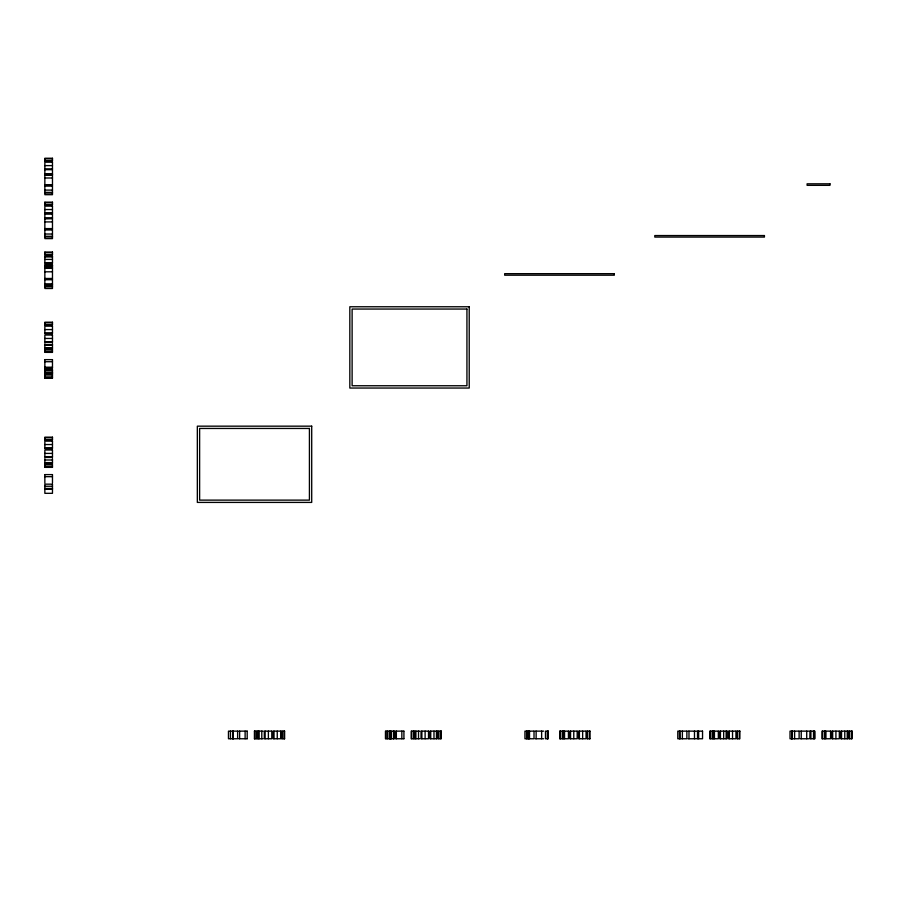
<?xml version="1.0" encoding="UTF-8"?>
<svg xmlns="http://www.w3.org/2000/svg" width="897" height="897" viewBox="0 0 897 897"><rect width="100%" height="100%" fill="white"/><g stroke="black" fill="none" stroke-linecap="round" stroke-linejoin="round"><path stroke-width="1.35" d="M44.85 158.881L52.474 158.881M44.85 160.832L52.474 160.832M44.85 165.609L52.474 165.609M44.85 168.849L52.474 168.849M44.85 173.816L52.474 173.816M44.85 174.478L52.474 174.478M44.85 174.758L52.474 174.758M44.85 174.848L52.474 174.848M44.85 177.998L52.474 177.998M44.85 184.67L52.474 184.67M44.85 185.836L52.474 185.836M44.85 190.097L52.474 190.097M44.85 192.373L52.474 192.395M44.85 193.046L52.474 193.023M44.85 202.161L52.474 202.161M44.85 202.8L52.474 202.8M44.85 204.751L52.474 204.751M44.85 209.539L52.474 209.539M44.85 212.768L52.474 212.768M44.85 217.758L52.474 217.758M44.85 218.89L52.474 218.722M44.85 221.918L52.474 221.918M44.85 228.6L52.474 228.6M44.85 229.767L52.474 229.767M44.85 234.027L52.474 234.027M44.85 236.292L52.474 236.315M44.85 236.943L52.474 236.965M44.85 252.046L52.474 252.046M44.85 252.696L52.474 252.696M44.85 254.636L52.474 254.636M44.85 256.946L52.474 256.946M44.85 259.424L52.474 259.424M44.85 262.653L52.474 262.653M44.85 265.142L52.474 265.142M44.85 265.747L52.474 265.747M44.85 266.073L52.474 266.073M44.85 267.945L52.474 267.945M44.85 268.293L52.474 268.293M44.85 271.802L52.474 271.802M44.85 278.485L52.474 278.485M44.85 279.651L52.474 279.651M44.85 283.912L52.474 283.912M44.85 284.596L52.474 284.596M44.85 284.954L52.474 284.954M44.85 286.188L52.474 286.199M44.85 286.838L52.474 286.771M44.85 322.842L52.474 322.842M44.85 324.792L52.474 324.792M44.85 329.58L52.474 329.58M44.85 332.809L52.474 332.809M44.85 338.449L52.474 338.449M44.85 341.679L52.474 341.679M44.85 344.695L52.474 344.695M44.85 345.031L52.474 345.031M44.85 347.666L52.474 347.756M52.474 348.597L44.85 348.686L44.85 343.742M44.85 349.808L52.474 349.808M44.85 351.759L52.474 351.759M44.85 359.641L52.474 359.641M44.85 361.715L52.474 361.715M44.85 367.209L52.474 367.209M44.85 368.185L52.474 368.185M44.85 370.069L52.474 370.069M44.85 370.584L52.474 370.584M44.85 373.118L52.474 373.118M44.85 373.567L52.474 373.567M44.85 374.15L52.474 374.15M44.85 375.966L52.474 375.966M44.85 377.536L52.474 377.536M44.85 378.108L52.474 378.108L52.474 369.486L44.85 369.508L44.85 378.097L52.474 378.175M44.85 437.803L52.474 437.803M44.85 439.754L52.474 439.754M44.85 444.542L52.474 444.542M44.85 447.771L52.474 447.771M44.85 453.411L52.474 453.411M44.85 456.64L52.474 456.64M44.85 459.993L52.474 459.993M44.85 462.617L52.474 462.617M44.85 463.558L52.474 463.648L52.474 458.703M44.85 464.769L52.474 464.769M44.85 466.72L52.474 466.72M44.85 467.359L52.474 467.359M44.85 474.603L52.474 474.603M44.85 476.677L52.474 476.677M44.85 486.252L52.474 486.252M44.85 488.461L52.474 488.461M44.85 488.82L52.474 488.82M44.85 489.044L52.474 489.044M238.725 731.133L247.112 731.133M254.468 731.133L257.26 731.133L257.26 738.758L254.468 738.758M263.079 738.758L258.134 738.758L258.134 731.133L263.079 731.133M284.584 731.133L281.781 731.133L281.781 738.758L284.584 738.758M403.841 731.133L395.454 731.133L395.375 738.758L403.841 738.758M419.807 731.133L414.863 731.133L414.963 738.758M535.24 731.133L543.627 731.133M559.863 731.133L562.654 731.133L562.654 738.758L559.863 738.758M589.979 731.133L587.176 731.133L587.176 738.758L589.979 738.758M688.089 731.133L696.476 731.133M800.337 731.133L808.713 731.133M809.868 731.133L814.812 731.133L814.857 738.758L809.868 738.758L809.957 731.133M238.725 738.758L247.112 738.758M414.863 738.758L419.807 738.758M535.24 738.758L543.627 738.758M688.089 738.758L696.476 738.758M800.337 738.758L808.713 738.758M851.511 731.133L851.511 738.758M849.56 731.133L849.56 738.758M847.25 731.133L847.25 738.758M844.772 731.133L844.772 738.758M841.543 731.133L841.543 738.758M835.914 731.133L835.914 738.758M832.674 731.133L832.674 738.758M825.722 731.133L825.722 738.758M824.545 731.133L824.545 738.758M822.594 731.133L822.594 738.758M814.487 731.133L814.487 738.758M813.523 731.133L813.523 738.758M810.899 731.133L810.899 738.758M806.717 731.133L806.717 738.758M801.234 731.133L801.234 738.758M794.619 731.133L794.619 738.758M792.343 731.133L792.331 738.758M739.274 731.133L739.274 738.758M737.323 731.133L737.323 738.758M732.535 731.133L732.535 738.758M729.306 731.133L729.306 738.758M726.144 731.133L726.144 738.758M723.666 731.133L723.666 738.758M720.437 731.133L720.437 738.758M714.438 731.133L714.438 738.758M713.474 731.133L713.474 738.758M712.308 731.133L712.308 738.758M710.357 731.133L710.357 738.758M698.64 731.133L698.64 738.758M697.675 731.133L697.675 738.758M694.48 731.133L694.48 738.758M688.986 731.133L688.986 738.758M682.382 731.133L682.382 738.758M680.083 731.133L680.105 738.758M679.433 731.133L679.522 738.758M590.013 731.133L590.013 738.758M589.374 731.133L589.374 738.758M587.423 731.133L587.423 738.758M582.646 731.133L582.646 738.758M579.406 731.133L579.406 738.758M573.777 731.133L573.777 738.758M570.548 731.133L570.548 738.758M564.549 731.133L564.549 738.758M563.585 731.133L563.585 738.758M562.419 731.133L562.419 738.758M560.468 731.133L560.468 738.758M559.829 731.133L559.829 738.758M547.697 731.133L547.697 738.758M547.361 731.133L547.361 738.758M541.631 731.133L541.631 738.758M536.137 731.133L536.137 738.758M529.522 731.133L529.522 738.758M528.849 731.133L528.849 738.758M528.479 731.133L528.479 738.758M527.234 731.133L527.257 738.758M526.584 731.133L526.606 738.758M440.707 731.133L440.707 738.758M438.756 731.133L438.756 738.758M436.458 731.133L436.458 738.758M433.98 731.133L433.98 738.758M430.739 731.133L430.739 738.758M425.111 731.133L425.111 738.758M421.87 731.133L421.87 738.758M418.518 731.133L418.518 738.758M415.894 731.133L415.894 738.758M413.752 731.133L413.752 738.758M411.801 731.133L411.801 738.758M403.919 731.133L403.919 738.758M401.845 731.133L401.845 738.758M396.351 731.133L396.351 738.758M394.041 731.133L394.041 738.758M393.48 731.133L393.48 738.758M390.43 731.133L390.43 738.758M389.982 731.133L389.982 738.758M389.399 731.133L389.399 738.758M387.594 731.133L387.594 738.758M386.024 731.133L386.024 738.758M284.618 731.133L284.618 738.758M283.979 731.133L283.979 738.758M282.028 731.133L282.028 738.758M277.251 731.133L277.251 738.758M274.011 731.133L274.011 738.758M268.382 731.133L268.382 738.758M265.142 731.133L265.142 738.758M261.789 731.133L261.789 738.758M259.166 731.133L259.166 738.758M258.235 731.133L258.235 738.758M257.024 731.133L257.024 738.758M255.073 731.133L255.073 738.758M254.434 731.133L254.434 738.758M247.191 731.133L247.191 738.758M245.116 731.133L245.116 738.758M239.622 731.133L239.622 738.758M233.321 731.133L233.321 738.758M232.973 731.133L232.973 738.758M232.738 731.133L232.738 738.758M230.451 731.133L230.451 738.758M52.474 169.903L52.474 184.849L44.85 184.849L44.85 169.903M52.474 202.206L52.474 204.998L44.85 204.998L44.85 202.206M52.474 252.091L52.474 254.883L44.85 254.883L44.85 252.091M52.474 343.742L52.474 348.686M52.474 359.719L52.474 368.106M52.474 467.315L52.474 464.523L44.85 464.523L44.85 467.315M52.474 474.681L52.474 483.068M44.85 359.719L44.85 368.106M44.85 458.703L44.85 463.648M44.85 474.681L44.85 483.068M52.474 158.242L44.85 158.242L44.85 161.079L52.474 161.079L52.474 158.276M52.474 162.2L44.85 162.2L44.85 169.679L52.474 169.679L52.474 162.2M829.972 183.818L807.098 183.818L807.098 185.343L829.972 185.343L829.972 183.818M52.474 185.601L44.85 185.601L44.85 194.694L52.474 194.694L52.474 185.601M52.474 206.131L44.85 206.131L44.85 213.609L52.474 213.609L52.474 206.131M52.474 213.856L44.85 213.856L44.85 228.769L52.474 228.769L52.474 213.856M52.474 229.531L44.85 229.52L44.85 238.613L52.474 238.613L52.474 229.52M764.435 235.552L654.799 235.552L654.799 237.077L764.435 237.077L764.435 235.552M52.474 256.015L44.85 256.015L44.85 263.494L52.474 263.494L52.474 256.015M52.474 264.884L44.85 264.884L44.85 278.664L52.474 278.664L52.474 264.884M614.31 273.675L504.675 273.675L504.675 275.2L614.31 275.2L614.31 273.675M52.474 279.404L44.85 279.416L44.85 288.498L52.474 288.498L52.474 279.404M469.221 306.763L349.83 306.763L349.83 388.042L469.221 388.042L469.221 306.763M466.933 309.05L352.117 309.05L352.117 385.755L466.933 385.755L466.933 309.05M52.474 322.202L44.85 322.202L44.85 325.039L52.474 325.039L52.474 322.247M52.474 326.172L44.85 326.172L44.85 333.65L52.474 333.65L52.474 326.172M52.474 335.041L44.85 335.041L44.85 342.519L52.474 342.519L52.474 335.041M52.474 349.561L44.85 349.561L44.85 352.353L52.474 352.398L52.474 349.561M52.474 372.479L44.85 372.479L52.474 372.524M311.708 426.165L197.34 426.165L197.34 502.41L311.708 502.41L311.708 426.165M309.42 428.452L199.627 428.452L199.627 500.122L309.42 500.122L309.42 428.452M52.474 437.164L44.85 437.164L44.85 440.001L52.474 440.001L52.474 437.209M52.474 441.133L44.85 441.133L44.85 448.612L52.474 448.612L52.474 441.133M52.474 449.991L44.85 449.991L44.85 457.47L52.474 457.47L52.474 449.991M52.474 484.167L44.85 484.167L44.85 493.316L52.474 493.316L52.474 484.167M237.615 731.133L228.466 731.133L228.466 738.758L237.615 738.758L237.615 731.133M271.791 731.133L264.312 731.133L264.312 738.758L271.791 738.758L271.791 731.133M280.66 731.133L273.181 731.133L273.181 738.758L280.66 738.758L280.66 731.133M394.075 731.133L385.463 731.133L385.452 738.758L394.075 738.758L394.153 731.133M413.988 731.133L411.196 731.133L411.162 738.758L413.988 738.758L413.988 731.133M428.519 731.133L421.041 731.133L421.041 738.758L428.519 738.758L428.519 731.133M437.388 731.133L429.91 731.133L429.91 738.758L437.388 738.758L437.388 731.133M441.302 731.133L438.51 731.133L438.51 738.758L441.302 738.758L441.346 731.133M534.018 731.133L524.936 731.133L524.936 738.758L534.018 738.758L534.018 731.133M548.291 731.133L545.488 731.133L545.488 738.758L548.291 738.758L548.291 731.133M568.44 731.133L563.406 731.133L563.406 738.758L568.44 738.758L568.44 731.133M577.186 731.133L569.707 731.133L569.707 738.758L577.186 738.758L577.186 731.133M586.055 731.133L578.576 731.133L578.576 738.758L586.055 738.758L586.055 731.133M686.867 731.133L677.784 731.133L677.784 738.758L686.867 738.758L686.867 731.133M702.542 731.133L697.507 731.133L697.507 738.758L702.542 738.758L702.542 731.133M712.554 731.133L709.762 731.133L709.718 738.758L712.554 738.758L712.554 731.133M718.34 731.133L713.306 731.133L713.306 738.758L718.34 738.758L718.34 731.133M727.075 731.133L719.596 731.133L719.596 738.758L727.075 738.758L727.075 731.133M735.944 731.133L728.465 731.133L728.465 738.758L735.944 738.758L735.944 731.133M739.868 731.133L737.076 731.133L737.076 738.758L739.868 738.758L739.913 731.133M799.115 731.133L790.022 731.133L790.022 738.758L799.115 738.758L799.115 731.133M824.792 731.133L822 731.133L821.955 738.758L824.792 738.758L824.792 731.133M830.577 731.133L825.543 731.133L825.543 738.758L830.577 738.758L830.577 731.133M839.323 731.133L831.844 731.133L831.844 738.758L839.323 738.758L839.323 731.133M848.181 731.133L840.702 731.133L840.702 738.758L848.181 738.758L848.181 731.133M852.105 731.133L849.313 731.133L849.313 738.758L852.105 738.758L852.15 731.133M791.759 738.758L791.759 731.133L791.67 738.758M391.07 738.758L391.07 731.133L391.036 738.758"/></g></svg>
